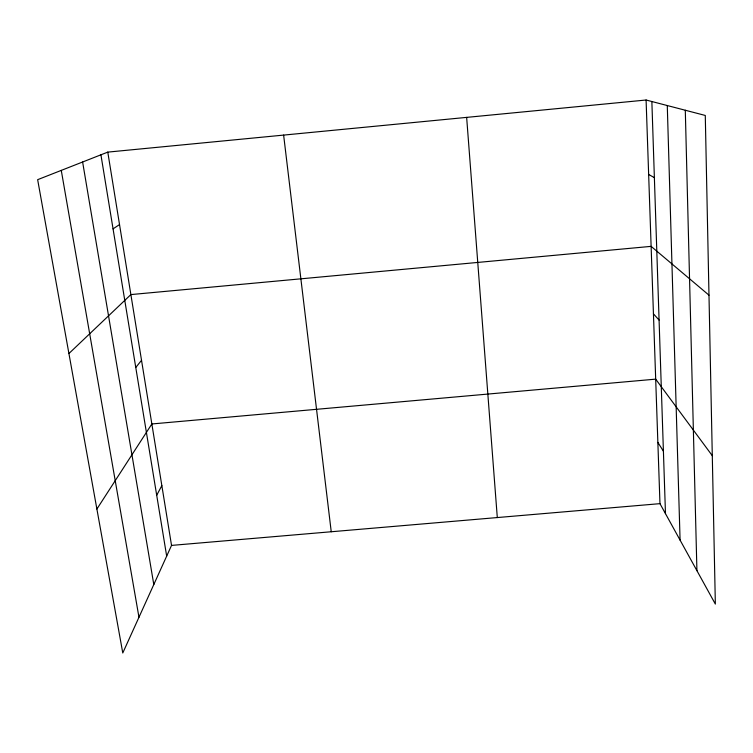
<?xml version="1.0" encoding="UTF-8"?>
<svg xmlns="http://www.w3.org/2000/svg" width="753" height="753" viewBox="0 0 753 753"><rect width="100%" height="100%" fill="white"/><g stroke="black" fill="none" stroke-linecap="round" stroke-linejoin="round"><path stroke-width="1.13" d="M107.783 152.115L171.533 545.407L122.777 652.983L37.65 179.675L107.783 152.115L646.093 100.017L705.279 115.454L715.35 604.075L659.967 503.653L646.093 100.017M156.699 495.258L161.848 485.629M96.892 509.037L151.852 423.967L655.684 379.145L712.291 455.687M135.766 367.483L141.536 360.311M68.918 353.534L130.881 294.583L651.119 246.363L708.987 295.176M113.054 228.874L119.529 224.573M171.533 545.407L659.967 503.653M648.653 174.461L654.376 177.67M653.444 313.832L659.082 320.063M657.858 442.387L663.412 451.207M61.275 170.394L138.966 617.262M82.623 162.008L153.8 584.554M100.921 154.807L166.677 556.138M283.627 135.098L331.235 531.759M466.644 117.383L497.3 517.565M651.863 101.523L665.473 513.65M667.28 105.542L680.081 540.127M685.296 110.239L696.92 570.67"/></g></svg>
